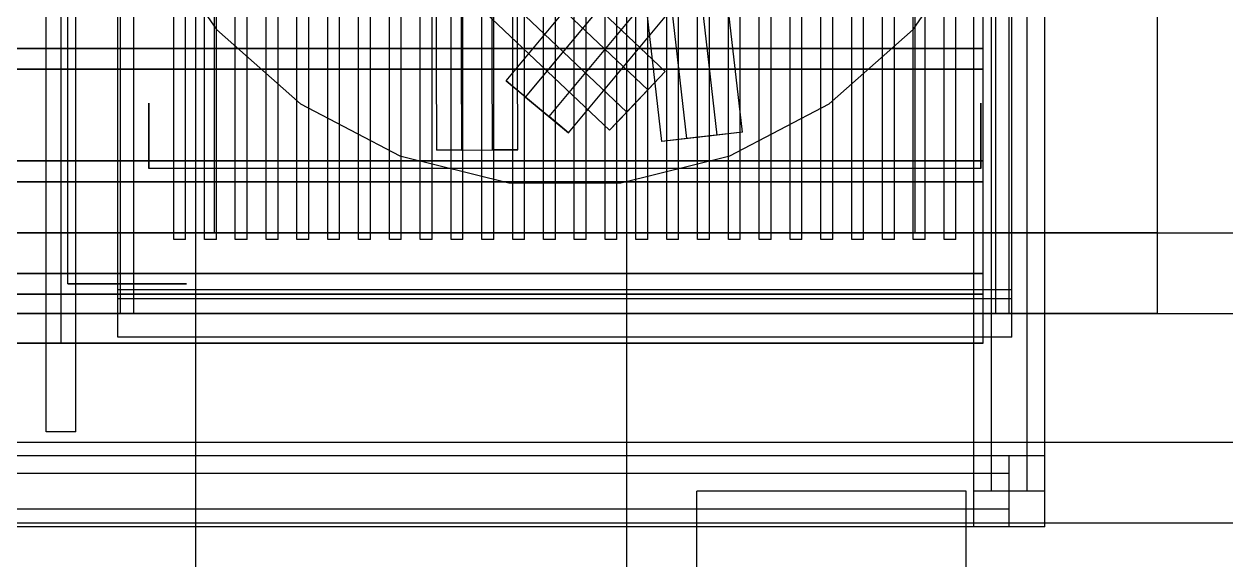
# Model space of a CAD drawing. Header units: millimetres. Extents: x -1355 to 669, y -1138 to 733.
# Drawn here: x -864.39 to -842.08, y 34.22 to 44.17 of the extents above; entities that cross this region are included whole.
import ezdxf

# ---------------------------------------------------------------- set-up
doc = ezdxf.new("R2010")
doc.units = ezdxf.units.MM
doc.layers.add('HIDDEN', color=8, linetype='Continuous')
doc.layers.add('VISIBLE', color=7, linetype='Continuous')

msp = doc.modelspace()

# ---------------------------------------------------------------- linework, layer by layer
at = {"layer": 'HIDDEN'}
for points in [[(-861.198, 29), (-861.198, 93)], [(-861.198, 29), (-861.198, 93)], [(-853.198, 29), (-853.198, 93)], [(-853.198, 29), (-853.198, 93)], [(-846.758, 35.5), (-846.758, 64.1)], [(-846.758, 35.5), (-846.758, 64.1)], [(-846.758, 35.5), (-846.758, 64.1)], [(-846.758, 35.5), (-846.758, 64.1)], [(-846.428, 35.5), (-846.428, 64.1)], [(-846.428, 35.5), (-846.428, 64.1)], [(-845.768, 35.5), (-845.768, 64.1)], [(-845.768, 35.5), (-845.768, 64.1)], [(-845.438, 35.5), (-845.438, 64.1)], [(-845.438, 35.5), (-845.438, 64.1)], [(-845.438, 35.5), (-845.438, 64.1)], [(-845.438, 35.5), (-845.438, 64.1)], [(-863.973, 36.6), (-863.973, 63)], [(-863.973, 36.6), (-863.973, 63)], [(-863.973, 36.6), (-863.973, 63)], [(-863.973, 36.6), (-863.973, 63)], [(-863.423, 36.6), (-863.423, 63)], [(-863.423, 36.6), (-863.423, 63)], [(-863.423, 36.6), (-863.423, 63)], [(-863.423, 36.6), (-863.423, 63)], [(-863.698, 38.25), (-863.698, 61.35)], [(-863.698, 38.25), (-863.698, 61.35)], [(-846.586, 38.25), (-846.586, 61.35)], [(-862.598, 38.8), (-862.598, 60.8)], [(-862.598, 38.8), (-862.598, 60.8)], [(-862.598, 38.8), (-862.598, 60.8)], [(-862.598, 38.8), (-862.598, 60.8)], [(-862.348, 38.8), (-862.348, 60.8)], [(-862.348, 38.8), (-862.348, 60.8)], [(-862.348, 38.8), (-862.348, 60.8)], [(-862.348, 38.8), (-862.348, 60.8)], [(-846.348, 38.8), (-846.348, 60.8)], [(-846.348, 38.8), (-846.348, 60.8)], [(-846.348, 38.8), (-846.348, 60.8)], [(-846.348, 38.8), (-846.348, 60.8)], [(-846.098, 38.8), (-846.098, 60.8)], [(-846.098, 38.8), (-846.098, 60.8)], [(-846.098, 38.8), (-846.098, 60.8)], [(-846.098, 38.8), (-846.098, 60.8)], [(-843.348, 38.8), (-843.348, 60.8)], [(-843.348, 38.8), (-843.348, 60.8)], [(-862.642, 39.075), (-862.642, 60.525)], [(-862.642, 39.075), (-862.642, 60.525)], [(-846.054, 39.075), (-846.054, 60.525)], [(-846.054, 39.075), (-846.054, 60.525)], [(-863.571, 39.35), (-863.571, 60.25)], [(-861.608, 40.175), (-861.608, 59.425)], [(-861.608, 40.175), (-861.608, 59.425)], [(-861.388, 40.175), (-861.388, 59.425)], [(-861.388, 40.175), (-861.388, 59.425)], [(-861.036, 40.175), (-861.036, 59.425)], [(-861.036, 40.175), (-861.036, 59.425)], [(-860.816, 40.175), (-860.816, 59.425)], [(-860.816, 40.175), (-860.816, 59.425)], [(-860.464, 40.175), (-860.464, 59.425)], [(-860.464, 40.175), (-860.464, 59.425)], [(-860.244, 40.175), (-860.244, 59.425)], [(-860.244, 40.175), (-860.244, 59.425)], [(-859.892, 40.175), (-859.892, 59.425)], [(-859.892, 40.175), (-859.892, 59.425)], [(-859.672, 40.175), (-859.672, 59.425)], [(-859.672, 40.175), (-859.672, 59.425)], [(-859.32, 40.175), (-859.32, 59.425)], [(-859.32, 40.175), (-859.32, 59.425)], [(-859.1, 40.175), (-859.1, 59.425)], [(-859.1, 40.175), (-859.1, 59.425)], [(-858.748, 40.175), (-858.748, 59.425)], [(-858.748, 40.175), (-858.748, 59.425)], [(-858.528, 40.175), (-858.528, 59.425)], [(-858.528, 40.175), (-858.528, 59.425)], [(-858.176, 40.175), (-858.176, 59.425)], [(-858.176, 40.175), (-858.176, 59.425)], [(-857.956, 40.175), (-857.956, 59.425)], [(-857.956, 40.175), (-857.956, 59.425)], [(-857.604, 40.175), (-857.604, 59.425)], [(-857.604, 40.175), (-857.604, 59.425)], [(-857.384, 40.175), (-857.384, 59.425)], [(-857.384, 40.175), (-857.384, 59.425)], [(-857.032, 40.175), (-857.032, 59.425)], [(-857.032, 40.175), (-857.032, 59.425)], [(-856.812, 40.175), (-856.812, 59.425)], [(-856.812, 40.175), (-856.812, 59.425)], [(-856.46, 40.175), (-856.46, 59.425)], [(-856.46, 40.175), (-856.46, 59.425)], [(-856.24, 40.175), (-856.24, 59.425)], [(-856.24, 40.175), (-856.24, 59.425)], [(-855.888, 40.175), (-855.888, 59.425)], [(-855.888, 40.175), (-855.888, 59.425)], [(-855.668, 40.175), (-855.668, 59.425)], [(-855.668, 40.175), (-855.668, 59.425)], [(-855.316, 40.175), (-855.316, 59.425)], [(-855.316, 40.175), (-855.316, 59.425)], [(-855.096, 40.175), (-855.096, 59.425)], [(-855.096, 40.175), (-855.096, 59.425)], [(-854.744, 40.175), (-854.744, 59.425)], [(-854.744, 40.175), (-854.744, 59.425)], [(-854.524, 40.175), (-854.524, 59.425)], [(-854.524, 40.175), (-854.524, 59.425)], [(-854.172, 40.175), (-854.172, 59.425)], [(-854.172, 40.175), (-854.172, 59.425)], [(-853.952, 40.175), (-853.952, 59.425)], [(-853.952, 40.175), (-853.952, 59.425)], [(-853.6, 40.175), (-853.6, 59.425)], [(-853.6, 40.175), (-853.6, 59.425)], [(-853.38, 40.175), (-853.38, 59.425)], [(-853.38, 40.175), (-853.38, 59.425)], [(-853.028, 40.175), (-853.028, 59.425)], [(-853.028, 40.175), (-853.028, 59.425)], [(-852.808, 40.175), (-852.808, 59.425)], [(-852.808, 40.175), (-852.808, 59.425)], [(-852.456, 40.175), (-852.456, 59.425)], [(-852.456, 40.175), (-852.456, 59.425)], [(-852.236, 40.175), (-852.236, 59.425)], [(-852.236, 40.175), (-852.236, 59.425)], [(-851.884, 40.175), (-851.884, 59.425)], [(-851.884, 40.175), (-851.884, 59.425)], [(-851.664, 40.175), (-851.664, 59.425)], [(-851.664, 40.175), (-851.664, 59.425)], [(-851.312, 40.175), (-851.312, 59.425)], [(-851.312, 40.175), (-851.312, 59.425)], [(-851.092, 40.175), (-851.092, 59.425)], [(-851.092, 40.175), (-851.092, 59.425)], [(-850.74, 40.175), (-850.74, 59.425)], [(-850.74, 40.175), (-850.74, 59.425)], [(-850.52, 40.175), (-850.52, 59.425)], [(-850.52, 40.175), (-850.52, 59.425)], [(-850.168, 40.175), (-850.168, 59.425)], [(-850.168, 40.175), (-850.168, 59.425)], [(-849.948, 40.175), (-849.948, 59.425)], [(-849.948, 40.175), (-849.948, 59.425)], [(-849.596, 40.175), (-849.596, 59.425)], [(-849.596, 40.175), (-849.596, 59.425)], [(-849.376, 40.175), (-849.376, 59.425)], [(-849.376, 40.175), (-849.376, 59.425)], [(-849.024, 40.175), (-849.024, 59.425)], [(-849.024, 40.175), (-849.024, 59.425)], [(-848.804, 40.175), (-848.804, 59.425)], [(-848.804, 40.175), (-848.804, 59.425)], [(-848.452, 40.175), (-848.452, 59.425)], [(-848.452, 40.175), (-848.452, 59.425)], [(-848.232, 40.175), (-848.232, 59.425)], [(-848.232, 40.175), (-848.232, 59.425)], [(-847.88, 40.175), (-847.88, 59.425)], [(-847.88, 40.175), (-847.88, 59.425)], [(-847.66, 40.175), (-847.66, 59.425)], [(-847.66, 40.175), (-847.66, 59.425)], [(-847.308, 40.175), (-847.308, 59.425)], [(-847.308, 40.175), (-847.308, 59.425)], [(-847.088, 40.175), (-847.088, 59.425)], [(-847.088, 40.175), (-847.088, 59.425)], [(-860.848, 40.3), (-860.848, 59.3)], [(-860.848, 40.3), (-860.848, 59.3)], [(-860.848, 40.3), (-860.848, 59.3)], [(-860.848, 40.3), (-860.848, 59.3)], [(-847.848, 40.3), (-847.848, 59.3)], [(-847.848, 40.3), (-847.848, 59.3)], [(-847.848, 40.3), (-847.848, 59.3)], [(-847.848, 40.3), (-847.848, 59.3)], [(-843.348, 40.3), (-843.348, 59.3)], [(-843.348, 40.3), (-843.348, 59.3)], [(-851.519, 42.113), (-852.293, 48.889)], [(-851.053, 42.167), (-851.827, 48.942)], [(-856.726, 41.833), (-856.751, 48.653)], [(-856.257, 41.835), (-856.283, 48.655)], [(-855.691, 41.837), (-855.716, 48.657)], [(-855.222, 41.839), (-855.248, 48.659)], [(-852.548, 41.996), (-853.322, 48.772)], [(-852.082, 42.049), (-852.856, 48.825)], [(-855.436, 43.119), (-851.072, 48.36)], [(-852.485, 43.292), (-857.434, 47.986)], [(-855.076, 42.819), (-850.711, 48.06)], [(-852.808, 42.952), (-857.756, 47.645)], [(-854.641, 42.457), (-850.276, 47.697)], [(-854.28, 42.157), (-849.916, 47.397)], [(-853.197, 42.541), (-858.146, 47.235)], [(-853.52, 42.201), (-858.469, 46.894)], [(-861.994, 45.787), (-860.812, 44.074)], [(-861.994, 45.787), (-860.812, 44.074)], [(-847.885, 44.074), (-846.702, 45.787)], [(-847.885, 44.074), (-846.702, 45.787)], [(-860.812, 44.074), (-859.254, 42.694)], [(-860.812, 44.074), (-859.254, 42.694)], [(-849.443, 42.694), (-847.885, 44.074)], [(-849.443, 42.694), (-847.885, 44.074)], [(-880.81, 43.723), (-863.698, 43.723)], [(-863.698, 43.723), (-880.81, 43.723)], [(-863.698, 43.723), (-846.586, 43.723)], [(-846.586, 43.723), (-863.698, 43.723)], [(-863.698, 43.337), (-863.698, 43.723)], [(-863.698, 43.337), (-863.698, 43.723)], [(-846.586, 43.337), (-846.586, 43.723)], [(-880.81, 43.337), (-863.698, 43.337)], [(-863.698, 43.337), (-880.81, 43.337)], [(-863.698, 43.337), (-846.586, 43.337)], [(-846.586, 43.337), (-863.698, 43.337)], [(-852.485, 43.292), (-853.197, 42.541)], [(-852.485, 43.292), (-852.808, 42.952)], [(-855.436, 43.119), (-854.641, 42.457)], [(-855.076, 42.819), (-855.436, 43.119)], [(-852.808, 42.952), (-853.52, 42.201)], [(-862.07, 42.705), (-862.07, 42.687)], [(-862.07, 42.687), (-862.07, 42.705)], [(-862.07, 42.705), (-862.07, 42.687)], [(-862.07, 42.687), (-862.07, 42.705)], [(-862.07, 42.705), (-862.07, 42.687)], [(-862.07, 42.687), (-862.07, 42.705)], [(-862.07, 42.687), (-862.07, 42.636)], [(-862.07, 42.636), (-862.07, 42.687)], [(-862.07, 42.687), (-862.07, 42.636)], [(-862.07, 42.636), (-862.07, 42.687)], [(-862.07, 42.687), (-862.07, 42.636)], [(-862.07, 42.636), (-862.07, 42.687)], [(-862.07, 42.636), (-862.07, 42.553)], [(-862.07, 42.553), (-862.07, 42.636)], [(-862.07, 42.636), (-862.07, 42.553)], [(-862.07, 42.553), (-862.07, 42.636)], [(-862.07, 42.636), (-862.07, 42.553)], [(-862.07, 42.553), (-862.07, 42.636)], [(-859.254, 42.694), (-857.41, 41.726)], [(-859.254, 42.694), (-857.41, 41.726)], [(-855.076, 42.819), (-854.28, 42.157)], [(-851.286, 41.726), (-849.443, 42.694)], [(-851.286, 41.726), (-849.443, 42.694)], [(-846.626, 42.705), (-846.626, 42.687)], [(-846.626, 42.687), (-846.626, 42.705)], [(-846.626, 42.705), (-846.626, 42.687)], [(-846.626, 42.687), (-846.626, 42.705)], [(-846.626, 42.705), (-846.626, 42.687)], [(-846.626, 42.687), (-846.626, 42.705)], [(-846.626, 42.687), (-846.626, 42.636)], [(-846.626, 42.636), (-846.626, 42.687)], [(-846.626, 42.687), (-846.626, 42.636)], [(-846.626, 42.636), (-846.626, 42.687)], [(-846.626, 42.687), (-846.626, 42.636)], [(-846.626, 42.636), (-846.626, 42.687)], [(-846.626, 42.636), (-846.626, 42.553)], [(-846.626, 42.553), (-846.626, 42.636)], [(-846.626, 42.636), (-846.626, 42.553)], [(-846.626, 42.553), (-846.626, 42.636)], [(-846.626, 42.636), (-846.626, 42.553)], [(-846.626, 42.553), (-846.626, 42.636)], [(-862.07, 42.553), (-862.07, 42.444)], [(-862.07, 42.444), (-862.07, 42.553)], [(-862.07, 42.553), (-862.07, 42.444)], [(-862.07, 42.444), (-862.07, 42.553)], [(-862.07, 42.553), (-862.07, 42.444)], [(-862.07, 42.444), (-862.07, 42.553)], [(-862.07, 42.444), (-862.07, 42.315)], [(-862.07, 42.315), (-862.07, 42.444)], [(-862.07, 42.444), (-862.07, 42.315)], [(-862.07, 42.315), (-862.07, 42.444)], [(-862.07, 42.444), (-862.07, 42.315)], [(-862.07, 42.315), (-862.07, 42.444)], [(-854.28, 42.157), (-854.641, 42.457)], [(-853.197, 42.541), (-853.52, 42.201)], [(-846.626, 42.553), (-846.626, 42.444)], [(-846.626, 42.444), (-846.626, 42.553)], [(-846.626, 42.553), (-846.626, 42.444)], [(-846.626, 42.444), (-846.626, 42.553)], [(-846.626, 42.553), (-846.626, 42.444)], [(-846.626, 42.444), (-846.626, 42.553)], [(-846.626, 42.444), (-846.626, 42.315)], [(-846.626, 42.315), (-846.626, 42.444)], [(-846.626, 42.444), (-846.626, 42.315)], [(-846.626, 42.315), (-846.626, 42.444)], [(-846.626, 42.444), (-846.626, 42.315)], [(-846.626, 42.315), (-846.626, 42.444)], [(-862.07, 42.315), (-862.07, 42.173)], [(-862.07, 42.173), (-862.07, 42.315)], [(-862.07, 42.315), (-862.07, 42.173)], [(-862.07, 42.173), (-862.07, 42.315)], [(-862.07, 42.315), (-862.07, 42.173)], [(-862.07, 42.173), (-862.07, 42.315)], [(-862.07, 42.173), (-862.07, 42.027)], [(-862.07, 42.027), (-862.07, 42.173)], [(-862.07, 42.173), (-862.07, 42.027)], [(-862.07, 42.027), (-862.07, 42.173)], [(-862.07, 42.173), (-862.07, 42.027)], [(-862.07, 42.027), (-862.07, 42.173)], [(-851.053, 42.167), (-852.082, 42.049)], [(-851.053, 42.167), (-851.519, 42.113)], [(-846.626, 42.315), (-846.626, 42.173)], [(-846.626, 42.173), (-846.626, 42.315)], [(-846.626, 42.315), (-846.626, 42.173)], [(-846.626, 42.173), (-846.626, 42.315)], [(-846.626, 42.315), (-846.626, 42.173)], [(-846.626, 42.173), (-846.626, 42.315)], [(-846.626, 42.173), (-846.626, 42.027)], [(-846.626, 42.027), (-846.626, 42.173)], [(-846.626, 42.173), (-846.626, 42.027)], [(-846.626, 42.027), (-846.626, 42.173)], [(-846.626, 42.173), (-846.626, 42.027)], [(-846.626, 42.027), (-846.626, 42.173)], [(-862.07, 42.027), (-862.07, 41.885)], [(-862.07, 41.885), (-862.07, 42.027)], [(-862.07, 42.027), (-862.07, 41.885)], [(-862.07, 41.885), (-862.07, 42.027)], [(-862.07, 42.027), (-862.07, 41.885)], [(-862.07, 41.885), (-862.07, 42.027)], [(-851.519, 42.113), (-852.548, 41.996)], [(-852.082, 42.049), (-852.548, 41.996)], [(-846.626, 42.027), (-846.626, 41.885)], [(-846.626, 41.885), (-846.626, 42.027)], [(-846.626, 42.027), (-846.626, 41.885)], [(-846.626, 41.885), (-846.626, 42.027)], [(-846.626, 42.027), (-846.626, 41.885)], [(-846.626, 41.885), (-846.626, 42.027)], [(-862.07, 41.885), (-862.07, 41.756)], [(-862.07, 41.756), (-862.07, 41.885)], [(-862.07, 41.885), (-862.07, 41.756)], [(-862.07, 41.756), (-862.07, 41.885)], [(-862.07, 41.885), (-862.07, 41.756)], [(-862.07, 41.756), (-862.07, 41.885)], [(-862.07, 41.756), (-862.07, 41.647)], [(-862.07, 41.647), (-862.07, 41.756)], [(-862.07, 41.756), (-862.07, 41.647)], [(-862.07, 41.647), (-862.07, 41.756)], [(-862.07, 41.756), (-862.07, 41.647)], [(-862.07, 41.647), (-862.07, 41.756)], [(-857.41, 41.726), (-855.389, 41.228)], [(-857.41, 41.726), (-855.389, 41.228)], [(-856.726, 41.833), (-855.691, 41.837)], [(-856.257, 41.835), (-856.726, 41.833)], [(-856.257, 41.835), (-855.222, 41.839)], [(-855.222, 41.839), (-855.691, 41.837)], [(-853.308, 41.228), (-851.286, 41.726)], [(-853.308, 41.228), (-851.286, 41.726)], [(-846.626, 41.885), (-846.626, 41.756)], [(-846.626, 41.756), (-846.626, 41.885)], [(-846.626, 41.885), (-846.626, 41.756)], [(-846.626, 41.756), (-846.626, 41.885)], [(-846.626, 41.885), (-846.626, 41.756)], [(-846.626, 41.756), (-846.626, 41.885)], [(-846.626, 41.756), (-846.626, 41.647)], [(-846.626, 41.647), (-846.626, 41.756)], [(-846.626, 41.756), (-846.626, 41.647)], [(-846.626, 41.647), (-846.626, 41.756)], [(-846.626, 41.756), (-846.626, 41.647)], [(-846.626, 41.647), (-846.626, 41.756)], [(-880.81, 41.632), (-863.698, 41.632)], [(-863.698, 41.632), (-880.81, 41.632)], [(-863.698, 41.632), (-846.586, 41.632)], [(-846.586, 41.632), (-863.698, 41.632)], [(-863.698, 41.247), (-863.698, 41.632)], [(-863.698, 41.247), (-863.698, 41.632)], [(-862.07, 41.647), (-862.07, 41.564)], [(-862.07, 41.564), (-862.07, 41.647)], [(-862.07, 41.647), (-862.07, 41.564)], [(-862.07, 41.564), (-862.07, 41.647)], [(-862.07, 41.647), (-862.07, 41.564)], [(-862.07, 41.564), (-862.07, 41.647)], [(-862.07, 41.564), (-862.07, 41.513)], [(-862.07, 41.513), (-862.07, 41.564)], [(-862.07, 41.564), (-862.07, 41.513)], [(-862.07, 41.513), (-862.07, 41.564)], [(-862.07, 41.564), (-862.07, 41.513)], [(-862.07, 41.513), (-862.07, 41.564)], [(-862.07, 41.513), (-862.07, 41.495)], [(-862.07, 41.495), (-862.07, 41.513)], [(-862.07, 41.513), (-862.07, 41.495)], [(-862.07, 41.495), (-862.07, 41.513)], [(-862.07, 41.513), (-862.07, 41.495)], [(-862.07, 41.495), (-862.07, 41.513)], [(-846.626, 41.647), (-846.626, 41.564)], [(-846.626, 41.564), (-846.626, 41.647)], [(-846.626, 41.647), (-846.626, 41.564)], [(-846.626, 41.564), (-846.626, 41.647)], [(-846.626, 41.647), (-846.626, 41.564)], [(-846.626, 41.564), (-846.626, 41.647)], [(-846.626, 41.564), (-846.626, 41.513)], [(-846.626, 41.513), (-846.626, 41.564)], [(-846.626, 41.564), (-846.626, 41.513)], [(-846.626, 41.513), (-846.626, 41.564)], [(-846.626, 41.564), (-846.626, 41.513)], [(-846.626, 41.513), (-846.626, 41.564)], [(-846.626, 41.513), (-846.626, 41.495)], [(-846.626, 41.495), (-846.626, 41.513)], [(-846.626, 41.513), (-846.626, 41.495)], [(-846.626, 41.495), (-846.626, 41.513)], [(-846.626, 41.513), (-846.626, 41.495)], [(-846.626, 41.495), (-846.626, 41.513)], [(-846.586, 41.247), (-846.586, 41.632)], [(-846.626, 41.495), (-862.07, 41.495)], [(-846.626, 41.495), (-862.07, 41.495)], [(-846.626, 41.495), (-862.07, 41.495)], [(-880.81, 41.247), (-863.698, 41.247)], [(-863.698, 41.247), (-880.81, 41.247)], [(-863.698, 41.247), (-846.586, 41.247)], [(-846.586, 41.247), (-863.698, 41.247)], [(-855.389, 41.228), (-853.308, 41.228)], [(-855.389, 41.228), (-853.308, 41.228)], [(-843.348, 40.3), (-928.198, 40.3)], [(-843.348, 40.3), (-928.198, 40.3)], [(-865.348, 40.3), (-706.198, 40.3)], [(-865.348, 40.3), (-706.198, 40.3)], [(-861.388, 40.175), (-861.608, 40.175)], [(-861.388, 40.175), (-861.608, 40.175)], [(-860.816, 40.175), (-861.036, 40.175)], [(-860.816, 40.175), (-861.036, 40.175)], [(-847.848, 40.3), (-860.848, 40.3)], [(-847.848, 40.3), (-860.848, 40.3)], [(-860.848, 40.3), (-847.848, 40.3)], [(-860.848, 40.3), (-847.848, 40.3)], [(-860.244, 40.175), (-860.464, 40.175)], [(-860.244, 40.175), (-860.464, 40.175)], [(-859.672, 40.175), (-859.892, 40.175)], [(-859.672, 40.175), (-859.892, 40.175)], [(-859.1, 40.175), (-859.32, 40.175)], [(-859.1, 40.175), (-859.32, 40.175)], [(-858.528, 40.175), (-858.748, 40.175)], [(-858.528, 40.175), (-858.748, 40.175)], [(-857.956, 40.175), (-858.176, 40.175)], [(-857.956, 40.175), (-858.176, 40.175)], [(-857.384, 40.175), (-857.604, 40.175)], [(-857.384, 40.175), (-857.604, 40.175)], [(-856.812, 40.175), (-857.032, 40.175)], [(-856.812, 40.175), (-857.032, 40.175)], [(-856.24, 40.175), (-856.46, 40.175)], [(-856.24, 40.175), (-856.46, 40.175)], [(-855.668, 40.175), (-855.888, 40.175)], [(-855.668, 40.175), (-855.888, 40.175)], [(-855.096, 40.175), (-855.316, 40.175)], [(-855.096, 40.175), (-855.316, 40.175)], [(-854.524, 40.175), (-854.744, 40.175)], [(-854.524, 40.175), (-854.744, 40.175)], [(-853.952, 40.175), (-854.172, 40.175)], [(-853.952, 40.175), (-854.172, 40.175)], [(-853.38, 40.175), (-853.6, 40.175)], [(-853.38, 40.175), (-853.6, 40.175)], [(-852.808, 40.175), (-853.028, 40.175)], [(-852.808, 40.175), (-853.028, 40.175)], [(-852.236, 40.175), (-852.456, 40.175)], [(-852.236, 40.175), (-852.456, 40.175)], [(-851.664, 40.175), (-851.884, 40.175)], [(-851.664, 40.175), (-851.884, 40.175)], [(-851.092, 40.175), (-851.312, 40.175)], [(-851.092, 40.175), (-851.312, 40.175)], [(-850.52, 40.175), (-850.74, 40.175)], [(-850.52, 40.175), (-850.74, 40.175)], [(-849.948, 40.175), (-850.168, 40.175)], [(-849.948, 40.175), (-850.168, 40.175)], [(-849.376, 40.175), (-849.596, 40.175)], [(-849.376, 40.175), (-849.596, 40.175)], [(-848.804, 40.175), (-849.024, 40.175)], [(-848.804, 40.175), (-849.024, 40.175)], [(-848.232, 40.175), (-848.452, 40.175)], [(-848.232, 40.175), (-848.452, 40.175)], [(-847.66, 40.175), (-847.88, 40.175)], [(-847.66, 40.175), (-847.88, 40.175)], [(-847.088, 40.175), (-847.308, 40.175)], [(-847.088, 40.175), (-847.308, 40.175)], [(-880.81, 39.542), (-863.698, 39.542)], [(-863.698, 39.542), (-880.81, 39.542)], [(-863.698, 39.542), (-846.586, 39.542)], [(-846.586, 39.542), (-863.698, 39.542)], [(-863.698, 39.157), (-863.698, 39.542)], [(-863.698, 39.157), (-863.698, 39.542)], [(-846.586, 39.157), (-846.586, 39.542)], [(-863.539, 39.35), (-863.571, 39.35)], [(-863.571, 39.35), (-863.539, 39.35)], [(-863.445, 39.35), (-863.539, 39.35)], [(-863.539, 39.35), (-863.445, 39.35)], [(-863.294, 39.35), (-863.445, 39.35)], [(-863.445, 39.35), (-863.294, 39.35)], [(-863.096, 39.35), (-863.294, 39.35)], [(-863.294, 39.35), (-863.096, 39.35)], [(-862.861, 39.35), (-863.096, 39.35)], [(-863.096, 39.35), (-862.861, 39.35)], [(-862.603, 39.35), (-862.861, 39.35)], [(-862.861, 39.35), (-862.603, 39.35)], [(-862.338, 39.35), (-862.603, 39.35)], [(-862.603, 39.35), (-862.338, 39.35)], [(-862.081, 39.35), (-862.338, 39.35)], [(-862.338, 39.35), (-862.081, 39.35)], [(-861.846, 39.35), (-862.081, 39.35)], [(-862.081, 39.35), (-861.846, 39.35)], [(-861.647, 39.35), (-861.846, 39.35)], [(-861.846, 39.35), (-861.647, 39.35)], [(-861.497, 39.35), (-861.647, 39.35)], [(-861.647, 39.35), (-861.497, 39.35)], [(-861.403, 39.35), (-861.497, 39.35)], [(-861.497, 39.35), (-861.403, 39.35)], [(-861.371, 39.35), (-861.403, 39.35)], [(-861.403, 39.35), (-861.371, 39.35)], [(-880.81, 39.157), (-863.698, 39.157)], [(-863.698, 39.157), (-880.81, 39.157)], [(-863.698, 39.157), (-846.586, 39.157)], [(-846.586, 39.157), (-863.698, 39.157)], [(-846.054, 39.24), (-862.642, 39.24)], [(-862.642, 38.36), (-862.642, 39.24)], [(-846.054, 39.24), (-862.642, 39.24)], [(-862.642, 38.36), (-862.642, 39.24)], [(-846.054, 39.075), (-862.642, 39.075)], [(-846.054, 39.075), (-862.642, 39.075)], [(-846.054, 38.36), (-846.054, 39.24)], [(-846.054, 38.36), (-846.054, 39.24)], [(-843.348, 38.8), (-928.198, 38.8)], [(-843.348, 38.8), (-928.198, 38.8)], [(-865.348, 38.8), (-706.198, 38.8)], [(-865.348, 38.8), (-706.198, 38.8)], [(-846.098, 38.8), (-862.598, 38.8)], [(-846.098, 38.8), (-862.598, 38.8)], [(-846.098, 38.8), (-862.598, 38.8)], [(-846.098, 38.8), (-862.598, 38.8)], [(-862.348, 38.8), (-846.348, 38.8)], [(-862.348, 38.8), (-846.348, 38.8)], [(-846.348, 38.8), (-862.348, 38.8)], [(-846.348, 38.8), (-862.348, 38.8)], [(-880.81, 38.25), (-863.698, 38.25)], [(-863.698, 38.25), (-880.81, 38.25)], [(-863.698, 38.25), (-846.586, 38.25)], [(-846.586, 38.25), (-863.698, 38.25)], [(-846.054, 38.36), (-862.642, 38.36)], [(-846.054, 38.36), (-862.642, 38.36)], [(-863.423, 36.6), (-863.973, 36.6)], [(-863.423, 36.6), (-863.973, 36.6)], [(-863.423, 36.6), (-863.973, 36.6)], [(-863.423, 36.6), (-863.973, 36.6)], [(-882.198, 36.413), (-654.848, 36.413)], [(-882.198, 36.413), (-654.848, 36.413)], [(-846.098, 36.16), (-881.298, 36.16)], [(-846.098, 36.16), (-881.298, 36.16)], [(-846.098, 36.16), (-881.298, 36.16)], [(-846.098, 36.16), (-881.298, 36.16)], [(-845.438, 36.16), (-846.758, 36.16)], [(-846.758, 34.84), (-846.758, 36.16)], [(-845.438, 36.16), (-846.758, 36.16)], [(-846.758, 34.84), (-846.758, 36.16)], [(-846.098, 34.84), (-846.098, 36.16)], [(-846.098, 34.84), (-846.098, 36.16)], [(-846.098, 34.84), (-846.098, 36.16)], [(-846.098, 34.84), (-846.098, 36.16)], [(-845.438, 34.84), (-845.438, 36.16)], [(-845.438, 34.84), (-845.438, 36.16)], [(-846.098, 35.83), (-881.298, 35.83)], [(-846.098, 35.83), (-881.298, 35.83)], [(-846.098, 35.17), (-846.098, 35.83)], [(-846.098, 35.17), (-846.098, 35.83)], [(-846.898, 35.5), (-851.898, 35.5)], [(-851.898, 5), (-851.898, 35.5)], [(-846.898, 35.5), (-851.898, 35.5)], [(-851.898, 5), (-851.898, 35.5)], [(-846.898, 35.5), (-851.898, 35.5)], [(-851.898, 5), (-851.898, 35.5)], [(-846.898, 35.5), (-851.898, 35.5)], [(-851.898, 5), (-851.898, 35.5)], [(-846.898, 5), (-846.898, 35.5)], [(-846.898, 5), (-846.898, 35.5)], [(-846.898, 5), (-846.898, 35.5)], [(-846.898, 5), (-846.898, 35.5)], [(-845.438, 35.5), (-846.758, 35.5)], [(-845.438, 35.5), (-846.758, 35.5)], [(-845.438, 35.5), (-846.758, 35.5)], [(-845.438, 35.5), (-846.758, 35.5)], [(-845.768, 35.5), (-846.428, 35.5)], [(-845.768, 35.5), (-846.428, 35.5)], [(-846.098, 35.17), (-881.298, 35.17)], [(-846.098, 35.17), (-881.298, 35.17)], [(-882.198, 34.913), (-654.848, 34.913)], [(-846.098, 34.84), (-881.298, 34.84)], [(-846.098, 34.84), (-881.298, 34.84)], [(-846.098, 34.84), (-881.298, 34.84)], [(-846.098, 34.84), (-881.298, 34.84)], [(-845.438, 34.84), (-846.758, 34.84)], [(-845.438, 34.84), (-846.758, 34.84)]]:
    msp.add_lwpolyline(points, dxfattribs=at)
at = {"layer": 'VISIBLE'}
msp.add_lwpolyline([(-882.198, 34.913), (-654.848, 34.913)], dxfattribs=at)

doc.saveas('drawing.dxf')
